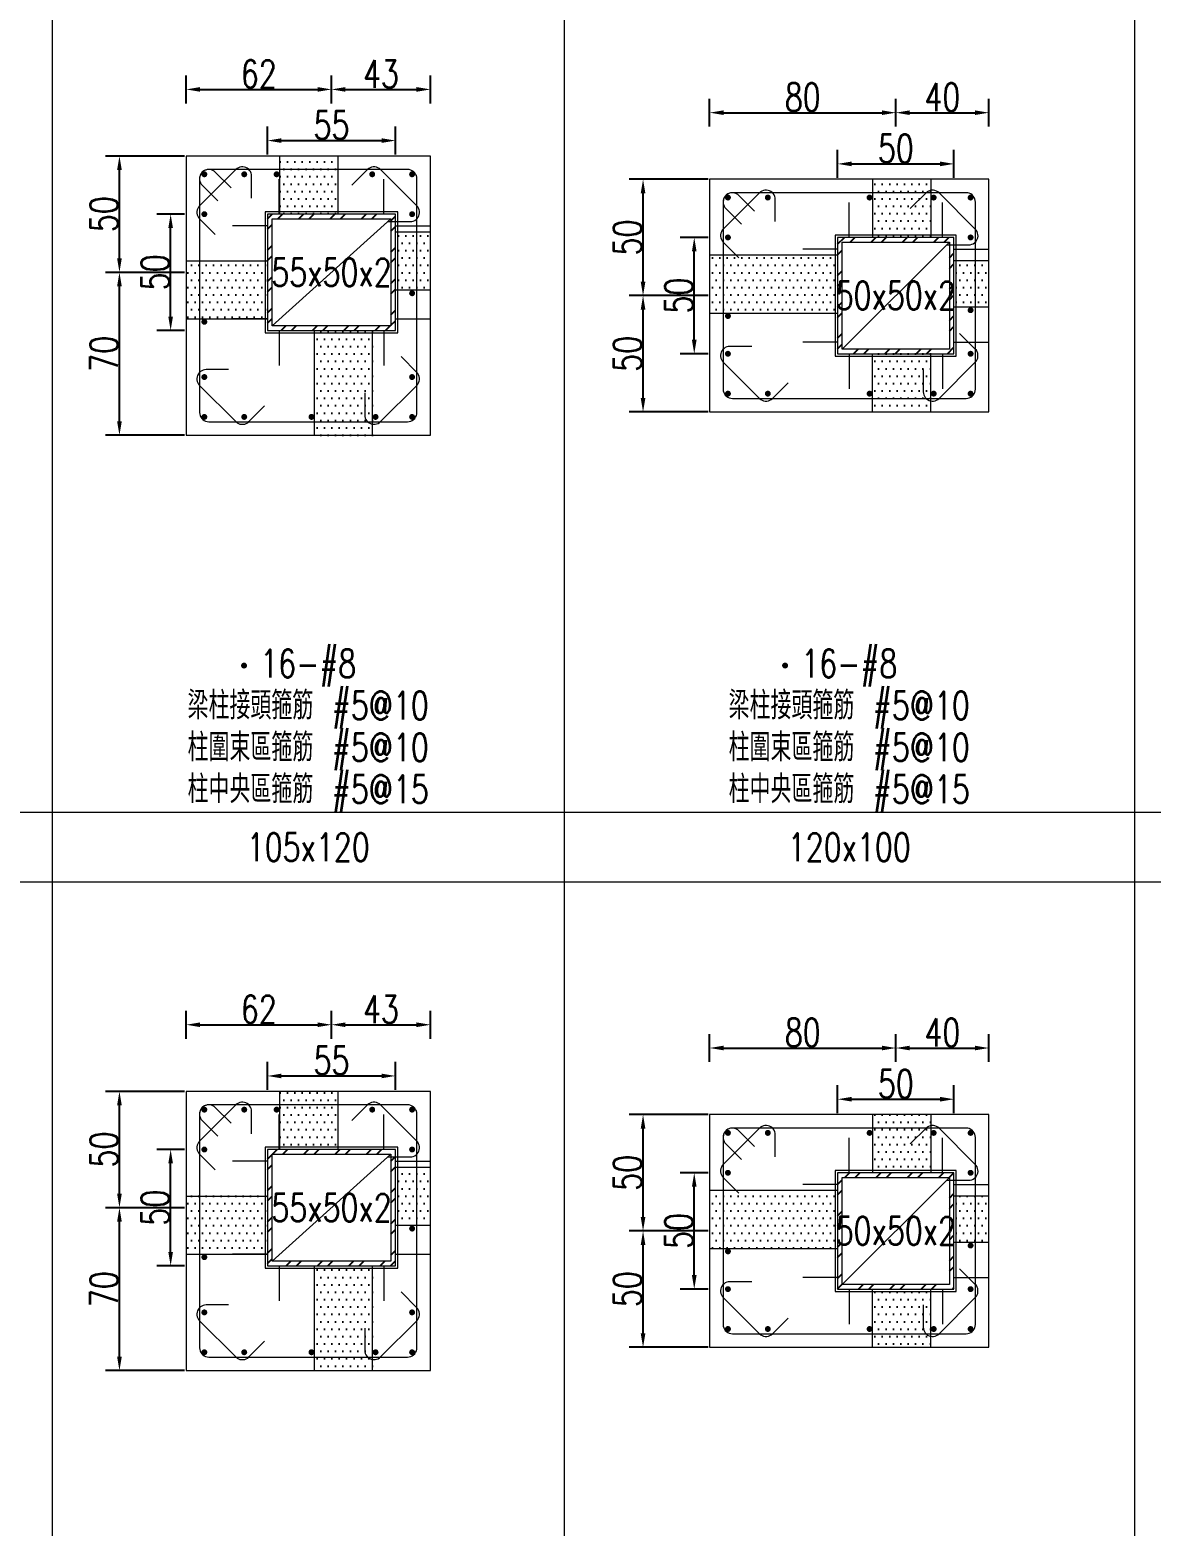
# Model space of a CAD drawing. Header units: millimetres. Extents: x 0 to 3905, y 0 to 8880.
# Drawn here: x 2440 to 2922, y 3341 to 3984 of the extents above; entities that cross this region are included whole.
import ezdxf
from ezdxf.enums import TextEntityAlignment as Align

# ---------------------------------------------------------------- set-up
doc = ezdxf.new("R2010")
doc.units = ezdxf.units.MM
doc.layers.get('DEFPOINTS').update_dxf_attribs({"color": 3})
for name, color, linetype in [('Hatch線', 6, 'Continuous'), ('TC-鋼粱', 132, 'Continuous'), ('主筋斷面', 2, 'Continuous'), ('文字-主筋根數', 7, 'Continuous'), ('文字-剪力筋 中央區', 7, 'Continuous'), ('文字-剪力筋-BC', 7, 'Continuous'), ('文字-剪力筋-圍束區', 7, 'Continuous'), ('文字-斷面尺寸', 7, 'Continuous'), ('文字-輔助字', 7, 'Continuous'), ('柱斷面線', 4, 'Continuous'), ('標註字', 4, 'Continuous'), ('箍筋線', 1, 'Continuous'), ('網格線', 7, 'Continuous'), ('鋼柱', 11, 'Continuous')]:
    doc.layers.add(name, color=color, linetype=linetype)
doc.styles.add('note', font='txt.shx', dxfattribs={"width": 0.75, "height": 12})
doc.styles.add('txt', font='txt.shx', dxfattribs={"height": 0.2, "bigfont": 'chineset.shx'})
doc.dimstyles.new('RCAD_DIM', dxfattribs={"dimtxt": 12, "dimasz": 6, "dimexe": 6, "dimexo": 0.625, "dimtad": 1, "dimdec": 0, "dimdsep": 46, "dimtxsty": 'note', "dimcen": 2.5, "dimclrd": 256, "dimclre": 256, "dimclrt": 256, "dimadec": 0, "dimazin": 0, "dimtfac": 1, "dimtmove": 0, "dimatfit": 3, "dimfxl": 0, "dimtolj": 1, "dimarcsym": 0})

# ---------------------------------------------------------------- blocks, each defined once
blk = doc.blocks.new('*D1386')
at = {"layer": 'DEFPOINTS', "color": 0}
for p in [(2597.5, 3534.62), (2542.5, 3528), (2597.5, 3528)]:
    blk.add_point(p, dxfattribs=at)
at = {"layer": '標註字', "lineweight": -2}
for p, q in [((2542.5, 3528.62), (2542.5, 3540.62)), ((2597.5, 3528.62), (2597.5, 3540.62)), ((2548.5, 3534.62), (2591.5, 3534.62))]:
    blk.add_line(p, q, dxfattribs=at)
at = {"layer": '標註字'}
for points in [[(2548.5, 3535.62), (2548.5, 3533.62), (2542.5, 3534.62)], [(2591.5, 3533.62), (2591.5, 3535.62), (2597.5, 3534.62)]]:
    blk.add_solid(points, dxfattribs=at)
at = {"layer": '標註字', "insert": (2570, 3541.25), "char_height": 12, "attachment_point": 5, "style": 'note'}
blk.add_mtext('\\A1;55', dxfattribs=at)
blk = doc.blocks.new('*D1387')
at = {"layer": 'DEFPOINTS', "color": 0}
for p in [(2500.88, 3503), (2507.5, 3503), (2507.5, 3453)]:
    blk.add_point(p, dxfattribs=at)
at = {"layer": '標註字', "lineweight": -2}
for p, q in [((2506.88, 3503), (2494.88, 3503)), ((2500.88, 3459), (2500.88, 3497)), ((2506.88, 3453), (2494.88, 3453))]:
    blk.add_line(p, q, dxfattribs=at)
at = {"layer": '標註字'}
for points in [[(2501.88, 3497), (2499.88, 3497), (2500.88, 3503)], [(2499.88, 3459), (2501.88, 3459), (2500.88, 3453)]]:
    blk.add_solid(points, dxfattribs=at)
at = {"layer": '標註字', "insert": (2494.25, 3478), "char_height": 12, "attachment_point": 5, "rotation": 90, "style": 'note'}
blk.add_mtext('\\A1;50', dxfattribs=at)
blk = doc.blocks.new('*D1388')
at = {"layer": 'DEFPOINTS', "color": 0}
for p in [(2570, 3556.62), (2507.5, 3550), (2570, 3550)]:
    blk.add_point(p, dxfattribs=at)
at = {"layer": '標註字', "lineweight": -2}
for p, q in [((2507.5, 3550.62), (2507.5, 3562.62)), ((2570, 3550.62), (2570, 3562.62)), ((2513.5, 3556.62), (2564, 3556.62))]:
    blk.add_line(p, q, dxfattribs=at)
at = {"layer": '標註字'}
for points in [[(2513.5, 3557.62), (2513.5, 3555.62), (2507.5, 3556.62)], [(2564, 3555.62), (2564, 3557.62), (2570, 3556.62)]]:
    blk.add_solid(points, dxfattribs=at)
at = {"layer": '標註字', "insert": (2538.75, 3563.25), "char_height": 12, "attachment_point": 5, "style": 'note'}
blk.add_mtext('\\A1;62', dxfattribs=at)
blk = doc.blocks.new('*D1389')
at = {"layer": 'DEFPOINTS', "color": 0}
for p in [(2612.5, 3556.62), (2570, 3550), (2612.5, 3550)]:
    blk.add_point(p, dxfattribs=at)
at = {"layer": '標註字', "lineweight": -2}
for p, q in [((2570, 3550.62), (2570, 3562.62)), ((2612.5, 3550.62), (2612.5, 3562.62)), ((2576, 3556.62), (2606.5, 3556.62))]:
    blk.add_line(p, q, dxfattribs=at)
at = {"layer": '標註字'}
for points in [[(2576, 3557.62), (2576, 3555.62), (2570, 3556.62)], [(2606.5, 3555.62), (2606.5, 3557.62), (2612.5, 3556.62)]]:
    blk.add_solid(points, dxfattribs=at)
at = {"layer": '標註字', "insert": (2591.25, 3563.25), "char_height": 12, "attachment_point": 5, "style": 'note'}
blk.add_mtext('\\A1;43', dxfattribs=at)
blk = doc.blocks.new('*D1390')
at = {"layer": 'DEFPOINTS', "color": 0}
for p in [(2478.88, 3478), (2507.5, 3478), (2507.5, 3408)]:
    blk.add_point(p, dxfattribs=at)
at = {"layer": '標註字', "lineweight": -2}
for p, q in [((2506.88, 3478), (2472.88, 3478)), ((2478.88, 3414), (2478.88, 3472)), ((2506.88, 3408), (2472.88, 3408))]:
    blk.add_line(p, q, dxfattribs=at)
at = {"layer": '標註字'}
for points in [[(2479.88, 3472), (2477.88, 3472), (2478.88, 3478)], [(2477.88, 3414), (2479.88, 3414), (2478.88, 3408)]]:
    blk.add_solid(points, dxfattribs=at)
at = {"layer": '標註字', "insert": (2472.25, 3443), "char_height": 12, "attachment_point": 5, "rotation": 90, "style": 'note'}
blk.add_mtext('\\A1;70', dxfattribs=at)
blk = doc.blocks.new('*D1391')
at = {"layer": 'DEFPOINTS', "color": 0}
for p in [(2478.88, 3528), (2507.5, 3528), (2507.5, 3478)]:
    blk.add_point(p, dxfattribs=at)
at = {"layer": '標註字', "lineweight": -2}
for p, q in [((2506.88, 3528), (2472.88, 3528)), ((2478.88, 3484), (2478.88, 3522)), ((2506.88, 3478), (2472.88, 3478))]:
    blk.add_line(p, q, dxfattribs=at)
at = {"layer": '標註字'}
for points in [[(2479.88, 3522), (2477.88, 3522), (2478.88, 3528)], [(2477.88, 3484), (2479.88, 3484), (2478.88, 3478)]]:
    blk.add_solid(points, dxfattribs=at)
at = {"layer": '標註字', "insert": (2472.25, 3503), "char_height": 12, "attachment_point": 5, "rotation": 90, "style": 'note'}
blk.add_mtext('\\A1;50', dxfattribs=at)
blk = doc.blocks.new('Circle_Filled')
at = {"const_width": 0.5}
blk.add_lwpolyline([(-0.25, 0, 1), (0.25, 0, 1)], format="xyb", close=True, dxfattribs=at)
blk = doc.blocks.new('*D1392')
at = {"layer": 'DEFPOINTS', "color": 0}
for p in [(2597.5, 3936.62), (2542.5, 3930), (2597.5, 3930)]:
    blk.add_point(p, dxfattribs=at)
at = {"layer": '標註字', "lineweight": -2}
for p, q in [((2542.5, 3930.62), (2542.5, 3942.62)), ((2597.5, 3930.62), (2597.5, 3942.62)), ((2548.5, 3936.62), (2591.5, 3936.62))]:
    blk.add_line(p, q, dxfattribs=at)
at = {"layer": '標註字'}
for points in [[(2548.5, 3937.62), (2548.5, 3935.62), (2542.5, 3936.62)], [(2591.5, 3935.62), (2591.5, 3937.62), (2597.5, 3936.62)]]:
    blk.add_solid(points, dxfattribs=at)
at = {"layer": '標註字', "insert": (2570, 3943.25), "char_height": 12, "attachment_point": 5, "style": 'note'}
blk.add_mtext('\\A1;55', dxfattribs=at)
blk = doc.blocks.new('*D1393')
at = {"layer": 'DEFPOINTS', "color": 0}
for p in [(2500.88, 3905), (2507.5, 3905), (2507.5, 3855)]:
    blk.add_point(p, dxfattribs=at)
at = {"layer": '標註字', "lineweight": -2}
for p, q in [((2506.88, 3905), (2494.88, 3905)), ((2500.88, 3861), (2500.88, 3899)), ((2506.88, 3855), (2494.88, 3855))]:
    blk.add_line(p, q, dxfattribs=at)
at = {"layer": '標註字'}
for points in [[(2501.88, 3899), (2499.88, 3899), (2500.88, 3905)], [(2499.88, 3861), (2501.88, 3861), (2500.88, 3855)]]:
    blk.add_solid(points, dxfattribs=at)
at = {"layer": '標註字', "insert": (2494.25, 3880), "char_height": 12, "attachment_point": 5, "rotation": 90, "style": 'note'}
blk.add_mtext('\\A1;50', dxfattribs=at)
blk = doc.blocks.new('*D1394')
at = {"layer": 'DEFPOINTS', "color": 0}
for p in [(2570, 3958.62), (2507.5, 3952), (2570, 3952)]:
    blk.add_point(p, dxfattribs=at)
at = {"layer": '標註字', "lineweight": -2}
for p, q in [((2507.5, 3952.62), (2507.5, 3964.62)), ((2570, 3952.62), (2570, 3964.62)), ((2513.5, 3958.62), (2564, 3958.62))]:
    blk.add_line(p, q, dxfattribs=at)
at = {"layer": '標註字'}
for points in [[(2513.5, 3959.62), (2513.5, 3957.62), (2507.5, 3958.62)], [(2564, 3957.62), (2564, 3959.62), (2570, 3958.62)]]:
    blk.add_solid(points, dxfattribs=at)
at = {"layer": '標註字', "insert": (2538.75, 3965.25), "char_height": 12, "attachment_point": 5, "style": 'note'}
blk.add_mtext('\\A1;62', dxfattribs=at)
blk = doc.blocks.new('*D1395')
at = {"layer": 'DEFPOINTS', "color": 0}
for p in [(2612.5, 3958.62), (2570, 3952), (2612.5, 3952)]:
    blk.add_point(p, dxfattribs=at)
at = {"layer": '標註字', "lineweight": -2}
for p, q in [((2570, 3952.62), (2570, 3964.62)), ((2612.5, 3952.62), (2612.5, 3964.62)), ((2576, 3958.62), (2606.5, 3958.62))]:
    blk.add_line(p, q, dxfattribs=at)
at = {"layer": '標註字'}
for points in [[(2576, 3959.62), (2576, 3957.62), (2570, 3958.62)], [(2606.5, 3957.62), (2606.5, 3959.62), (2612.5, 3958.62)]]:
    blk.add_solid(points, dxfattribs=at)
at = {"layer": '標註字', "insert": (2591.25, 3965.25), "char_height": 12, "attachment_point": 5, "style": 'note'}
blk.add_mtext('\\A1;43', dxfattribs=at)
blk = doc.blocks.new('*D1396')
at = {"layer": 'DEFPOINTS', "color": 0}
for p in [(2478.88, 3880), (2507.5, 3880), (2507.5, 3810)]:
    blk.add_point(p, dxfattribs=at)
at = {"layer": '標註字', "lineweight": -2}
for p, q in [((2506.88, 3880), (2472.88, 3880)), ((2478.88, 3816), (2478.88, 3874)), ((2506.88, 3810), (2472.88, 3810))]:
    blk.add_line(p, q, dxfattribs=at)
at = {"layer": '標註字'}
for points in [[(2479.88, 3874), (2477.88, 3874), (2478.88, 3880)], [(2477.88, 3816), (2479.88, 3816), (2478.88, 3810)]]:
    blk.add_solid(points, dxfattribs=at)
at = {"layer": '標註字', "insert": (2472.25, 3845), "char_height": 12, "attachment_point": 5, "rotation": 90, "style": 'note'}
blk.add_mtext('\\A1;70', dxfattribs=at)
blk = doc.blocks.new('*D1397')
at = {"layer": 'DEFPOINTS', "color": 0}
for p in [(2478.88, 3930), (2507.5, 3930), (2507.5, 3880)]:
    blk.add_point(p, dxfattribs=at)
at = {"layer": '標註字', "lineweight": -2}
for p, q in [((2506.88, 3930), (2472.88, 3930)), ((2478.88, 3886), (2478.88, 3924)), ((2506.88, 3880), (2472.88, 3880))]:
    blk.add_line(p, q, dxfattribs=at)
at = {"layer": '標註字'}
for points in [[(2479.88, 3924), (2477.88, 3924), (2478.88, 3930)], [(2477.88, 3886), (2479.88, 3886), (2478.88, 3880)]]:
    blk.add_solid(points, dxfattribs=at)
at = {"layer": '標註字', "insert": (2472.25, 3905), "char_height": 12, "attachment_point": 5, "rotation": 90, "style": 'note'}
blk.add_mtext('\\A1;50', dxfattribs=at)
blk = doc.blocks.new('*D1518')
at = {"layer": 'DEFPOINTS', "color": 0}
for p in [(2837.5, 3524.62), (2787.5, 3518), (2837.5, 3518)]:
    blk.add_point(p, dxfattribs=at)
at = {"layer": '標註字', "lineweight": -2}
for p, q in [((2787.5, 3518.62), (2787.5, 3530.62)), ((2837.5, 3518.62), (2837.5, 3530.62)), ((2793.5, 3524.62), (2831.5, 3524.62))]:
    blk.add_line(p, q, dxfattribs=at)
at = {"layer": '標註字'}
for points in [[(2793.5, 3525.62), (2793.5, 3523.62), (2787.5, 3524.62)], [(2831.5, 3523.62), (2831.5, 3525.62), (2837.5, 3524.62)]]:
    blk.add_solid(points, dxfattribs=at)
at = {"layer": '標註字', "insert": (2812.5, 3531.25), "char_height": 12, "attachment_point": 5, "style": 'note'}
blk.add_mtext('\\A1;50', dxfattribs=at)
blk = doc.blocks.new('*D1519')
at = {"layer": 'DEFPOINTS', "color": 0}
for p in [(2725.88, 3493), (2732.5, 3493), (2732.5, 3443)]:
    blk.add_point(p, dxfattribs=at)
at = {"layer": '標註字', "lineweight": -2}
for p, q in [((2731.88, 3493), (2719.88, 3493)), ((2725.88, 3449), (2725.88, 3487)), ((2731.88, 3443), (2719.88, 3443))]:
    blk.add_line(p, q, dxfattribs=at)
at = {"layer": '標註字'}
for points in [[(2726.88, 3487), (2724.88, 3487), (2725.88, 3493)], [(2724.88, 3449), (2726.88, 3449), (2725.88, 3443)]]:
    blk.add_solid(points, dxfattribs=at)
at = {"layer": '標註字', "insert": (2719.25, 3468), "char_height": 12, "attachment_point": 5, "rotation": 90, "style": 'note'}
blk.add_mtext('\\A1;50', dxfattribs=at)
blk = doc.blocks.new('*D1520')
at = {"layer": 'DEFPOINTS', "color": 0}
for p in [(2812.5, 3546.62), (2732.5, 3540), (2812.5, 3540)]:
    blk.add_point(p, dxfattribs=at)
at = {"layer": '標註字', "lineweight": -2}
for p, q in [((2732.5, 3540.62), (2732.5, 3552.62)), ((2812.5, 3540.62), (2812.5, 3552.62)), ((2738.5, 3546.62), (2806.5, 3546.62))]:
    blk.add_line(p, q, dxfattribs=at)
at = {"layer": '標註字'}
for points in [[(2738.5, 3547.62), (2738.5, 3545.62), (2732.5, 3546.62)], [(2806.5, 3545.62), (2806.5, 3547.62), (2812.5, 3546.62)]]:
    blk.add_solid(points, dxfattribs=at)
at = {"layer": '標註字', "insert": (2772.5, 3553.25), "char_height": 12, "attachment_point": 5, "style": 'note'}
blk.add_mtext('\\A1;80', dxfattribs=at)
blk = doc.blocks.new('*D1521')
at = {"layer": 'DEFPOINTS', "color": 0}
for p in [(2852.5, 3546.62), (2812.5, 3540), (2852.5, 3540)]:
    blk.add_point(p, dxfattribs=at)
at = {"layer": '標註字', "lineweight": -2}
for p, q in [((2812.5, 3540.62), (2812.5, 3552.62)), ((2852.5, 3540.62), (2852.5, 3552.62)), ((2818.5, 3546.62), (2846.5, 3546.62))]:
    blk.add_line(p, q, dxfattribs=at)
at = {"layer": '標註字'}
for points in [[(2818.5, 3547.62), (2818.5, 3545.62), (2812.5, 3546.62)], [(2846.5, 3545.62), (2846.5, 3547.62), (2852.5, 3546.62)]]:
    blk.add_solid(points, dxfattribs=at)
at = {"layer": '標註字', "insert": (2832.5, 3553.25), "char_height": 12, "attachment_point": 5, "style": 'note'}
blk.add_mtext('\\A1;40', dxfattribs=at)
blk = doc.blocks.new('*D1522')
at = {"layer": 'DEFPOINTS', "color": 0}
for p in [(2703.88, 3468), (2732.5, 3468), (2732.5, 3418)]:
    blk.add_point(p, dxfattribs=at)
at = {"layer": '標註字', "lineweight": -2}
for p, q in [((2731.88, 3468), (2697.88, 3468)), ((2703.88, 3424), (2703.88, 3462)), ((2731.88, 3418), (2697.88, 3418))]:
    blk.add_line(p, q, dxfattribs=at)
at = {"layer": '標註字'}
for points in [[(2704.88, 3462), (2702.88, 3462), (2703.88, 3468)], [(2702.88, 3424), (2704.88, 3424), (2703.88, 3418)]]:
    blk.add_solid(points, dxfattribs=at)
at = {"layer": '標註字', "insert": (2697.25, 3443), "char_height": 12, "attachment_point": 5, "rotation": 90, "style": 'note'}
blk.add_mtext('\\A1;50', dxfattribs=at)
blk = doc.blocks.new('*D1523')
at = {"layer": 'DEFPOINTS', "color": 0}
for p in [(2703.88, 3518), (2732.5, 3518), (2732.5, 3468)]:
    blk.add_point(p, dxfattribs=at)
at = {"layer": '標註字', "lineweight": -2}
for p, q in [((2731.88, 3518), (2697.88, 3518)), ((2703.88, 3474), (2703.88, 3512)), ((2731.88, 3468), (2697.88, 3468))]:
    blk.add_line(p, q, dxfattribs=at)
at = {"layer": '標註字'}
for points in [[(2704.88, 3512), (2702.88, 3512), (2703.88, 3518)], [(2702.88, 3474), (2704.88, 3474), (2703.88, 3468)]]:
    blk.add_solid(points, dxfattribs=at)
at = {"layer": '標註字', "insert": (2697.25, 3493), "char_height": 12, "attachment_point": 5, "rotation": 90, "style": 'note'}
blk.add_mtext('\\A1;50', dxfattribs=at)
blk = doc.blocks.new('*D1524')
at = {"layer": 'DEFPOINTS', "color": 0}
for p in [(2837.5, 3926.62), (2787.5, 3920), (2837.5, 3920)]:
    blk.add_point(p, dxfattribs=at)
at = {"layer": '標註字', "lineweight": -2}
for p, q in [((2787.5, 3920.62), (2787.5, 3932.62)), ((2837.5, 3920.62), (2837.5, 3932.62)), ((2793.5, 3926.62), (2831.5, 3926.62))]:
    blk.add_line(p, q, dxfattribs=at)
at = {"layer": '標註字'}
for points in [[(2793.5, 3927.62), (2793.5, 3925.62), (2787.5, 3926.62)], [(2831.5, 3925.62), (2831.5, 3927.62), (2837.5, 3926.62)]]:
    blk.add_solid(points, dxfattribs=at)
at = {"layer": '標註字', "insert": (2812.5, 3933.25), "char_height": 12, "attachment_point": 5, "style": 'note'}
blk.add_mtext('\\A1;50', dxfattribs=at)
blk = doc.blocks.new('*D1525')
at = {"layer": 'DEFPOINTS', "color": 0}
for p in [(2725.88, 3895), (2732.5, 3895), (2732.5, 3845)]:
    blk.add_point(p, dxfattribs=at)
at = {"layer": '標註字', "lineweight": -2}
for p, q in [((2731.88, 3895), (2719.88, 3895)), ((2725.88, 3851), (2725.88, 3889)), ((2731.88, 3845), (2719.88, 3845))]:
    blk.add_line(p, q, dxfattribs=at)
at = {"layer": '標註字'}
for points in [[(2726.88, 3889), (2724.88, 3889), (2725.88, 3895)], [(2724.88, 3851), (2726.88, 3851), (2725.88, 3845)]]:
    blk.add_solid(points, dxfattribs=at)
at = {"layer": '標註字', "insert": (2719.25, 3870), "char_height": 12, "attachment_point": 5, "rotation": 90, "style": 'note'}
blk.add_mtext('\\A1;50', dxfattribs=at)
blk = doc.blocks.new('*D1526')
at = {"layer": 'DEFPOINTS', "color": 0}
for p in [(2812.5, 3948.62), (2732.5, 3942), (2812.5, 3942)]:
    blk.add_point(p, dxfattribs=at)
at = {"layer": '標註字', "lineweight": -2}
for p, q in [((2732.5, 3942.62), (2732.5, 3954.62)), ((2812.5, 3942.62), (2812.5, 3954.62)), ((2738.5, 3948.62), (2806.5, 3948.62))]:
    blk.add_line(p, q, dxfattribs=at)
at = {"layer": '標註字'}
for points in [[(2738.5, 3949.62), (2738.5, 3947.62), (2732.5, 3948.62)], [(2806.5, 3947.62), (2806.5, 3949.62), (2812.5, 3948.62)]]:
    blk.add_solid(points, dxfattribs=at)
at = {"layer": '標註字', "insert": (2772.5, 3955.25), "char_height": 12, "attachment_point": 5, "style": 'note'}
blk.add_mtext('\\A1;80', dxfattribs=at)
blk = doc.blocks.new('*D1527')
at = {"layer": 'DEFPOINTS', "color": 0}
for p in [(2852.5, 3948.62), (2812.5, 3942), (2852.5, 3942)]:
    blk.add_point(p, dxfattribs=at)
at = {"layer": '標註字', "lineweight": -2}
for p, q in [((2812.5, 3942.62), (2812.5, 3954.62)), ((2852.5, 3942.62), (2852.5, 3954.62)), ((2818.5, 3948.62), (2846.5, 3948.62))]:
    blk.add_line(p, q, dxfattribs=at)
at = {"layer": '標註字'}
for points in [[(2818.5, 3949.62), (2818.5, 3947.62), (2812.5, 3948.62)], [(2846.5, 3947.62), (2846.5, 3949.62), (2852.5, 3948.62)]]:
    blk.add_solid(points, dxfattribs=at)
at = {"layer": '標註字', "insert": (2832.5, 3955.25), "char_height": 12, "attachment_point": 5, "style": 'note'}
blk.add_mtext('\\A1;40', dxfattribs=at)
blk = doc.blocks.new('*D1528')
at = {"layer": 'DEFPOINTS', "color": 0}
for p in [(2703.88, 3870), (2732.5, 3870), (2732.5, 3820)]:
    blk.add_point(p, dxfattribs=at)
at = {"layer": '標註字', "lineweight": -2}
for p, q in [((2731.88, 3870), (2697.88, 3870)), ((2703.88, 3826), (2703.88, 3864)), ((2731.88, 3820), (2697.88, 3820))]:
    blk.add_line(p, q, dxfattribs=at)
at = {"layer": '標註字'}
for points in [[(2704.88, 3864), (2702.88, 3864), (2703.88, 3870)], [(2702.88, 3826), (2704.88, 3826), (2703.88, 3820)]]:
    blk.add_solid(points, dxfattribs=at)
at = {"layer": '標註字', "insert": (2697.25, 3845), "char_height": 12, "attachment_point": 5, "rotation": 90, "style": 'note'}
blk.add_mtext('\\A1;50', dxfattribs=at)
blk = doc.blocks.new('*D1529')
at = {"layer": 'DEFPOINTS', "color": 0}
for p in [(2703.88, 3920), (2732.5, 3920), (2732.5, 3870)]:
    blk.add_point(p, dxfattribs=at)
at = {"layer": '標註字', "lineweight": -2}
for p, q in [((2731.88, 3920), (2697.88, 3920)), ((2703.88, 3876), (2703.88, 3914)), ((2731.88, 3870), (2697.88, 3870))]:
    blk.add_line(p, q, dxfattribs=at)
at = {"layer": '標註字'}
for points in [[(2704.88, 3914), (2702.88, 3914), (2703.88, 3920)], [(2702.88, 3876), (2704.88, 3876), (2703.88, 3870)]]:
    blk.add_solid(points, dxfattribs=at)
at = {"layer": '標註字', "insert": (2697.25, 3895), "char_height": 12, "attachment_point": 5, "rotation": 90, "style": 'note'}
blk.add_mtext('\\A1;50', dxfattribs=at)

msp = doc.modelspace()

# ---------------------------------------------------------------- hatches: boundary and pattern name
at = {"layer": 'Hatch線'}
h = msp.add_hatch(dxfattribs=at)
h.set_pattern_fill('ANSI32', color=256, style=0)
h.paths.add_polyline_path([(2542.5, 3855), (2597.5, 3855), (2597.5, 3905), (2542.5, 3905)], flags=17)
h.paths.add_polyline_path([(2544.5, 3857), (2544.5, 3903), (2595.5, 3903), (2595.5, 3857)])
h = msp.add_hatch(dxfattribs=at)
h.set_pattern_fill('ANSI32', color=256, style=0)
h.paths.add_polyline_path([(2787.5, 3845), (2837.5, 3845), (2837.5, 3895), (2787.5, 3895)], flags=17)
h.paths.add_polyline_path([(2789.5, 3847), (2789.5, 3893), (2835.5, 3893), (2835.5, 3847)])
h = msp.add_hatch(dxfattribs=at)
h.set_pattern_fill('ANSI32', color=256, style=0)
h.paths.add_polyline_path([(2542.5, 3453), (2597.5, 3453), (2597.5, 3503), (2542.5, 3503)], flags=17)
h.paths.add_polyline_path([(2544.5, 3455), (2544.5, 3501), (2595.5, 3501), (2595.5, 3455)])
h = msp.add_hatch(dxfattribs=at)
h.set_pattern_fill('ANSI32', color=256, style=0)
h.paths.add_polyline_path([(2787.5, 3443), (2837.5, 3443), (2837.5, 3493), (2787.5, 3493)], flags=17)
h.paths.add_polyline_path([(2789.5, 3445), (2789.5, 3491), (2835.5, 3491), (2835.5, 3445)])
at = {"layer": 'TC-鋼粱'}
h = msp.add_hatch(dxfattribs=at)
h.set_pattern_fill('DOTS', color=256, scale=2, style=0)
h.paths.add_polyline_path([(2572.67, 3930), (2547.67, 3930), (2547.67, 3905), (2572.67, 3905)], flags=17)
h = msp.add_hatch(dxfattribs=at)
h.set_pattern_fill('DOTS', color=256, scale=2, style=0)
h.paths.add_polyline_path([(2827.5, 3920), (2802.5, 3920), (2802.5, 3895), (2827.5, 3895)], flags=17)
h = msp.add_hatch(dxfattribs=at)
h.set_pattern_fill('DOTS', color=256, scale=2, style=0)
h.paths.add_polyline_path([(2612.5, 3872.28), (2612.5, 3897.28), (2597.5, 3897.28), (2597.5, 3872.28)], flags=17)
h = msp.add_hatch(dxfattribs=at)
h.set_pattern_fill('DOTS', color=256, scale=2, style=0)
h.paths.add_polyline_path([(2507.5, 3885), (2507.5, 3860), (2542.5, 3860), (2542.5, 3885)], flags=17)
h = msp.add_hatch(dxfattribs=at)
h.set_pattern_fill('DOTS', color=256, scale=2, style=0)
h.paths.add_polyline_path([(2732.5, 3887.5), (2732.5, 3862.5), (2787.5, 3862.5), (2787.5, 3887.5)], flags=17)
h = msp.add_hatch(dxfattribs=at)
h.set_pattern_fill('DOTS', color=256, scale=2, style=0)
h.paths.add_polyline_path([(2852.5, 3865), (2852.5, 3885), (2837.5, 3885), (2837.5, 3865)], flags=17)
h = msp.add_hatch(dxfattribs=at)
h.set_pattern_fill('DOTS', color=256, scale=2, style=0)
h.paths.add_polyline_path([(2562.67, 3810), (2587.67, 3810), (2587.67, 3855), (2562.67, 3855)], flags=17)
h = msp.add_hatch(dxfattribs=at)
h.set_pattern_fill('DOTS', color=256, scale=2, style=0)
h.paths.add_polyline_path([(2802.5, 3820), (2827.5, 3820), (2827.5, 3845), (2802.5, 3845)], flags=17)
h = msp.add_hatch(dxfattribs=at)
h.set_pattern_fill('DOTS', color=256, scale=2, style=0)
h.paths.add_polyline_path([(2572.67, 3528), (2547.67, 3528), (2547.67, 3503), (2572.67, 3503)], flags=17)
h = msp.add_hatch(dxfattribs=at)
h.set_pattern_fill('DOTS', color=256, scale=2, style=0)
h.paths.add_polyline_path([(2827.5, 3518), (2802.5, 3518), (2802.5, 3493), (2827.5, 3493)], flags=17)
h = msp.add_hatch(dxfattribs=at)
h.set_pattern_fill('DOTS', color=256, scale=2, style=0)
h.paths.add_polyline_path([(2612.5, 3470.28), (2612.5, 3495.28), (2597.5, 3495.28), (2597.5, 3470.28)], flags=17)
h = msp.add_hatch(dxfattribs=at)
h.set_pattern_fill('DOTS', color=256, scale=2, style=0)
h.paths.add_polyline_path([(2732.5, 3485.5), (2732.5, 3460.5), (2787.5, 3460.5), (2787.5, 3485.5)], flags=17)
h = msp.add_hatch(dxfattribs=at)
h.set_pattern_fill('DOTS', color=256, scale=2, style=0)
h.paths.add_polyline_path([(2507.5, 3483), (2507.5, 3458), (2542.5, 3458), (2542.5, 3483)], flags=17)
h = msp.add_hatch(dxfattribs=at)
h.set_pattern_fill('DOTS', color=256, scale=2, style=0)
h.paths.add_polyline_path([(2852.5, 3463), (2852.5, 3483), (2837.5, 3483), (2837.5, 3463)], flags=17)
h = msp.add_hatch(dxfattribs=at)
h.set_pattern_fill('DOTS', color=256, scale=2, style=0)
h.paths.add_polyline_path([(2562.67, 3408), (2587.67, 3408), (2587.67, 3453), (2562.67, 3453)], flags=17)
h = msp.add_hatch(dxfattribs=at)
h.set_pattern_fill('DOTS', color=256, scale=2, style=0)
h.paths.add_polyline_path([(2802.5, 3418), (2827.5, 3418), (2827.5, 3443), (2802.5, 3443)], flags=17)

# ---------------------------------------------------------------- linework, layer by layer
at = {"layer": 'DEFPOINTS', "lineweight": 5}
for points in [[(2547.5, 3905), (2547.5, 3920)], [(2592.5, 3905), (2592.5, 3920)], [(2792.5, 3895), (2792.5, 3910)], [(2832.5, 3895), (2832.5, 3910)], [(2542.5, 3854), (2598.5, 3854), (2598.5, 3906), (2541.5, 3906), (2541.5, 3854), (2542.5, 3854)], [(2542.5, 3900), (2527.5, 3900)], [(2544.5, 3857), (2595.5, 3903)], [(2597.5, 3900), (2612.5, 3900)], [(2787.5, 3844), (2838.5, 3844), (2838.5, 3896), (2786.5, 3896), (2786.5, 3844), (2787.5, 3844)], [(2789.5, 3847), (2835.5, 3893)], [(2787.5, 3890), (2772.5, 3890)], [(2837.5, 3890), (2852.5, 3890)], [(2542.5, 3860), (2527.5, 3860)], [(2597.5, 3860), (2612.5, 3860)], [(2547.5, 3855), (2547.5, 3840)], [(2592.5, 3855), (2592.5, 3840)], [(2787.5, 3850), (2772.5, 3850)], [(2837.5, 3850), (2852.5, 3850)], [(2792.5, 3845), (2792.5, 3830)], [(2832.5, 3845), (2832.5, 3830)], [(2547.5, 3503), (2547.5, 3518)], [(2592.5, 3503), (2592.5, 3518)], [(2792.5, 3493), (2792.5, 3508)], [(2832.5, 3493), (2832.5, 3508)], [(2542.5, 3452), (2598.5, 3452), (2598.5, 3504), (2541.5, 3504), (2541.5, 3452), (2542.5, 3452)], [(2544.5, 3455), (2595.5, 3501)], [(2542.5, 3498), (2527.5, 3498)], [(2597.5, 3498), (2612.5, 3498)], [(2787.5, 3442), (2838.5, 3442), (2838.5, 3494), (2786.5, 3494), (2786.5, 3442), (2787.5, 3442)], [(2787.5, 3488), (2772.5, 3488)], [(2789.5, 3445), (2835.5, 3491)], [(2837.5, 3488), (2852.5, 3488)], [(2542.5, 3458), (2527.5, 3458)], [(2597.5, 3458), (2612.5, 3458)], [(2547.5, 3453), (2547.5, 3438)], [(2592.5, 3453), (2592.5, 3438)], [(2787.5, 3448), (2772.5, 3448)], [(2837.5, 3448), (2852.5, 3448)], [(2792.5, 3443), (2792.5, 3428)], [(2832.5, 3443), (2832.5, 3428)]]:
    msp.add_lwpolyline(points, dxfattribs=at)
at = {"layer": 'TC-鋼粱', "lineweight": 5}
for points in [[(2547.67, 3930), (2547.67, 3905)], [(2572.67, 3930), (2572.67, 3905)], [(2802.5, 3920), (2802.5, 3895)], [(2827.5, 3920), (2827.5, 3895)], [(2612.5, 3897.28), (2597.5, 3897.28)], [(2507.5, 3885), (2542.5, 3885)], [(2732.5, 3887.5), (2787.5, 3887.5)], [(2852.5, 3885), (2837.5, 3885)], [(2612.5, 3872.28), (2597.5, 3872.28)], [(2852.5, 3865), (2837.5, 3865)], [(2507.5, 3860), (2542.5, 3860)], [(2732.5, 3862.5), (2787.5, 3862.5)], [(2562.67, 3810), (2562.67, 3855)], [(2587.67, 3810), (2587.67, 3855)], [(2802.5, 3820), (2802.5, 3845)], [(2827.5, 3820), (2827.5, 3845)], [(2547.67, 3528), (2547.67, 3503)], [(2572.67, 3528), (2572.67, 3503)], [(2802.5, 3518), (2802.5, 3493)], [(2827.5, 3518), (2827.5, 3493)], [(2612.5, 3495.28), (2597.5, 3495.28)], [(2732.5, 3485.5), (2787.5, 3485.5)], [(2507.5, 3483), (2542.5, 3483)], [(2852.5, 3483), (2837.5, 3483)], [(2612.5, 3470.28), (2597.5, 3470.28)], [(2732.5, 3460.5), (2787.5, 3460.5)], [(2852.5, 3463), (2837.5, 3463)], [(2507.5, 3458), (2542.5, 3458)], [(2562.67, 3408), (2562.67, 3453)], [(2587.67, 3408), (2587.67, 3453)], [(2802.5, 3418), (2802.5, 3443)], [(2827.5, 3418), (2827.5, 3443)]]:
    msp.add_lwpolyline(points, dxfattribs=at)
at = {"layer": '柱斷面線', "lineweight": 5}
for points in [[(2507.5, 3810), (2612.5, 3810), (2612.5, 3930), (2507.5, 3930), (2507.5, 3810)], [(2732.5, 3820), (2852.5, 3820), (2852.5, 3920), (2732.5, 3920), (2732.5, 3820)], [(2507.5, 3408), (2612.5, 3408), (2612.5, 3528), (2507.5, 3528), (2507.5, 3408)], [(2732.5, 3418), (2852.5, 3418), (2852.5, 3518), (2732.5, 3518), (2732.5, 3418)]]:
    msp.add_lwpolyline(points, dxfattribs=at)
at = {"layer": '箍筋線', "lineweight": 5}
for points in [[(2535.69, 3911.81), (2535.69, 3921.35), (2535.63, 3922.02), (2535.46, 3922.66), (2535.19, 3923.27), (2534.82, 3923.83), (2534.36, 3924.32), (2533.83, 3924.72), (2533.23, 3925.02), (2532.6, 3925.23), (2531.93, 3925.32), (2531.27, 3925.3), (2530.61, 3925.17), (2529.99, 3924.93), (2529.41, 3924.59), (2528.9, 3924.16), (2513.34, 3908.6), (2512.89, 3908.07), (2512.55, 3907.47), (2512.31, 3906.82), (2512.19, 3906.13), (2512.19, 3905.44), (2512.31, 3904.76), (2512.55, 3904.11), (2512.89, 3903.51), (2513.34, 3902.98), (2520.08, 3896.23)], [(2526.83, 3916.29), (2520.08, 3923.04), (2519.57, 3923.47), (2518.99, 3923.81), (2518.37, 3924.05), (2517.72, 3924.18), (2517.05, 3924.2), (2516.39, 3924.11), (2515.75, 3923.9), (2515.16, 3923.6), (2514.62, 3923.19), (2514.16, 3922.71), (2513.79, 3922.15), (2513.52, 3921.54), (2513.35, 3920.9), (2513.29, 3920.23), (2513.29, 3819.77), (2513.36, 3819.08), (2513.53, 3818.41), (2513.83, 3817.78), (2514.22, 3817.21), (2514.71, 3816.72), (2515.28, 3816.33), (2515.91, 3816.03), (2516.58, 3815.86), (2517.27, 3815.79), (2602.73, 3815.79), (2603.42, 3815.86), (2604.09, 3816.03), (2604.72, 3816.33), (2605.29, 3816.72), (2605.78, 3817.21), (2606.17, 3817.78), (2606.47, 3818.41), (2606.64, 3819.08), (2606.71, 3819.77), (2606.71, 3920.23), (2606.64, 3920.92), (2606.47, 3921.59), (2606.17, 3922.22), (2605.78, 3922.79), (2605.29, 3923.28), (2604.72, 3923.67), (2604.09, 3923.97), (2603.42, 3924.14), (2602.73, 3924.21), (2517.27, 3924.21), (2516.6, 3924.15), (2515.96, 3923.98), (2515.35, 3923.71), (2514.79, 3923.34), (2514.31, 3922.88), (2513.9, 3922.34), (2513.6, 3921.75), (2513.39, 3921.11), (2513.3, 3920.45), (2513.32, 3919.78), (2513.45, 3919.13), (2513.69, 3918.51), (2514.03, 3917.93), (2514.46, 3917.42), (2521.21, 3910.67)], [(2594.31, 3901.81), (2603.85, 3901.81), (2604.52, 3901.87), (2605.16, 3902.04), (2605.77, 3902.31), (2606.33, 3902.68), (2606.82, 3903.14), (2607.22, 3903.67), (2607.52, 3904.27), (2607.73, 3904.9), (2607.82, 3905.57), (2607.8, 3906.23), (2607.67, 3906.89), (2607.43, 3907.51), (2607.09, 3908.09), (2606.66, 3908.6), (2591.1, 3924.16), (2590.57, 3924.61), (2589.97, 3924.95), (2589.32, 3925.19), (2588.63, 3925.31), (2587.94, 3925.31), (2587.26, 3925.19), (2586.61, 3924.95), (2586.01, 3924.61), (2585.48, 3924.16), (2578.73, 3917.42)], [(2760.69, 3901.81), (2760.69, 3911.35), (2760.63, 3912.02), (2760.46, 3912.66), (2760.19, 3913.27), (2759.82, 3913.83), (2759.36, 3914.32), (2758.83, 3914.72), (2758.23, 3915.02), (2757.6, 3915.23), (2756.93, 3915.32), (2756.27, 3915.3), (2755.61, 3915.17), (2754.99, 3914.93), (2754.41, 3914.59), (2753.9, 3914.16), (2738.34, 3898.6), (2737.89, 3898.07), (2737.55, 3897.47), (2737.31, 3896.82), (2737.19, 3896.13), (2737.19, 3895.44), (2737.31, 3894.76), (2737.55, 3894.11), (2737.89, 3893.51), (2738.34, 3892.98), (2745.08, 3886.23)], [(2751.83, 3906.29), (2745.08, 3913.04), (2744.57, 3913.47), (2743.99, 3913.81), (2743.37, 3914.05), (2742.72, 3914.18), (2742.05, 3914.2), (2741.39, 3914.11), (2740.75, 3913.9), (2740.16, 3913.6), (2739.62, 3913.19), (2739.16, 3912.71), (2738.79, 3912.15), (2738.52, 3911.54), (2738.35, 3910.9), (2738.29, 3910.23), (2738.29, 3829.77), (2738.36, 3829.08), (2738.53, 3828.41), (2738.83, 3827.78), (2739.22, 3827.21), (2739.71, 3826.72), (2740.28, 3826.33), (2740.91, 3826.03), (2741.58, 3825.86), (2742.27, 3825.79), (2842.73, 3825.79), (2843.42, 3825.86), (2844.09, 3826.03), (2844.72, 3826.33), (2845.29, 3826.72), (2845.78, 3827.21), (2846.17, 3827.78), (2846.47, 3828.41), (2846.64, 3829.08), (2846.71, 3829.77), (2846.71, 3910.23), (2846.64, 3910.92), (2846.47, 3911.59), (2846.17, 3912.22), (2845.78, 3912.79), (2845.29, 3913.28), (2844.72, 3913.67), (2844.09, 3913.97), (2843.42, 3914.14), (2842.73, 3914.21), (2742.27, 3914.21), (2741.6, 3914.15), (2740.96, 3913.98), (2740.35, 3913.71), (2739.79, 3913.34), (2739.31, 3912.88), (2738.9, 3912.34), (2738.6, 3911.75), (2738.39, 3911.11), (2738.3, 3910.45), (2738.32, 3909.78), (2738.45, 3909.13), (2738.69, 3908.51), (2739.03, 3907.93), (2739.46, 3907.42), (2746.21, 3900.67)], [(2834.31, 3891.81), (2843.85, 3891.81), (2844.52, 3891.87), (2845.16, 3892.04), (2845.77, 3892.31), (2846.33, 3892.68), (2846.82, 3893.14), (2847.22, 3893.67), (2847.52, 3894.27), (2847.73, 3894.9), (2847.82, 3895.57), (2847.8, 3896.23), (2847.67, 3896.89), (2847.43, 3897.51), (2847.09, 3898.09), (2846.66, 3898.6), (2831.1, 3914.16), (2830.57, 3914.61), (2829.97, 3914.95), (2829.32, 3915.19), (2828.63, 3915.31), (2827.94, 3915.31), (2827.26, 3915.19), (2826.61, 3914.95), (2826.01, 3914.61), (2825.48, 3914.16), (2818.73, 3907.42)], [(2824.31, 3838.19), (2824.31, 3828.65), (2824.37, 3827.98), (2824.54, 3827.34), (2824.81, 3826.73), (2825.18, 3826.17), (2825.64, 3825.68), (2826.17, 3825.28), (2826.77, 3824.98), (2827.4, 3824.77), (2828.07, 3824.68), (2828.73, 3824.7), (2829.39, 3824.83), (2830.01, 3825.07), (2830.59, 3825.41), (2831.1, 3825.84), (2846.66, 3841.4), (2847.11, 3841.93), (2847.45, 3842.53), (2847.69, 3843.18), (2847.81, 3843.87), (2847.81, 3844.56), (2847.69, 3845.24), (2847.45, 3845.89), (2847.11, 3846.49), (2846.66, 3847.02), (2839.92, 3853.77)], [(2750.69, 3848.19), (2741.15, 3848.19), (2740.48, 3848.13), (2739.84, 3847.96), (2739.23, 3847.69), (2738.67, 3847.32), (2738.18, 3846.86), (2737.78, 3846.33), (2737.48, 3845.73), (2737.27, 3845.1), (2737.18, 3844.43), (2737.2, 3843.77), (2737.33, 3843.11), (2737.57, 3842.49), (2737.91, 3841.91), (2738.34, 3841.4), (2753.9, 3825.84), (2754.43, 3825.39), (2755.03, 3825.05), (2755.68, 3824.81), (2756.37, 3824.69), (2757.06, 3824.69), (2757.74, 3824.81), (2758.39, 3825.05), (2758.99, 3825.39), (2759.52, 3825.84), (2766.27, 3832.58)], [(2584.31, 3828.19), (2584.31, 3818.65), (2584.37, 3817.98), (2584.54, 3817.34), (2584.81, 3816.73), (2585.18, 3816.17), (2585.64, 3815.68), (2586.17, 3815.28), (2586.77, 3814.98), (2587.4, 3814.77), (2588.07, 3814.68), (2588.73, 3814.7), (2589.39, 3814.83), (2590.01, 3815.07), (2590.59, 3815.41), (2591.1, 3815.84), (2606.66, 3831.4), (2607.11, 3831.93), (2607.45, 3832.53), (2607.69, 3833.18), (2607.81, 3833.87), (2607.81, 3834.56), (2607.69, 3835.24), (2607.45, 3835.89), (2607.11, 3836.49), (2606.66, 3837.02), (2599.92, 3843.77)], [(2525.69, 3838.19), (2516.15, 3838.19), (2515.48, 3838.13), (2514.84, 3837.96), (2514.23, 3837.69), (2513.67, 3837.32), (2513.18, 3836.86), (2512.78, 3836.33), (2512.48, 3835.73), (2512.27, 3835.1), (2512.18, 3834.43), (2512.2, 3833.77), (2512.33, 3833.11), (2512.57, 3832.49), (2512.91, 3831.91), (2513.34, 3831.4), (2528.9, 3815.84), (2529.43, 3815.39), (2530.03, 3815.05), (2530.68, 3814.81), (2531.37, 3814.69), (2532.06, 3814.69), (2532.74, 3814.81), (2533.39, 3815.05), (2533.99, 3815.39), (2534.52, 3815.84), (2541.27, 3822.58)], [(2535.69, 3509.81), (2535.69, 3519.35), (2535.63, 3520.02), (2535.46, 3520.66), (2535.19, 3521.27), (2534.82, 3521.83), (2534.36, 3522.32), (2533.83, 3522.72), (2533.23, 3523.02), (2532.6, 3523.23), (2531.93, 3523.32), (2531.27, 3523.3), (2530.61, 3523.17), (2529.99, 3522.93), (2529.41, 3522.59), (2528.9, 3522.16), (2513.34, 3506.6), (2512.89, 3506.07), (2512.55, 3505.47), (2512.31, 3504.82), (2512.19, 3504.13), (2512.19, 3503.44), (2512.31, 3502.76), (2512.55, 3502.11), (2512.89, 3501.51), (2513.34, 3500.98), (2520.08, 3494.23)], [(2526.83, 3514.29), (2520.08, 3521.04), (2519.57, 3521.47), (2518.99, 3521.81), (2518.37, 3522.05), (2517.72, 3522.18), (2517.05, 3522.2), (2516.39, 3522.11), (2515.75, 3521.9), (2515.16, 3521.6), (2514.62, 3521.19), (2514.16, 3520.71), (2513.79, 3520.15), (2513.52, 3519.54), (2513.35, 3518.9), (2513.29, 3518.23), (2513.29, 3417.77), (2513.36, 3417.08), (2513.53, 3416.41), (2513.83, 3415.78), (2514.22, 3415.21), (2514.71, 3414.72), (2515.28, 3414.33), (2515.91, 3414.03), (2516.58, 3413.86), (2517.27, 3413.79), (2602.73, 3413.79), (2603.42, 3413.86), (2604.09, 3414.03), (2604.72, 3414.33), (2605.29, 3414.72), (2605.78, 3415.21), (2606.17, 3415.78), (2606.47, 3416.41), (2606.64, 3417.08), (2606.71, 3417.77), (2606.71, 3518.23), (2606.64, 3518.92), (2606.47, 3519.59), (2606.17, 3520.22), (2605.78, 3520.79), (2605.29, 3521.28), (2604.72, 3521.67), (2604.09, 3521.97), (2603.42, 3522.14), (2602.73, 3522.21), (2517.27, 3522.21), (2516.6, 3522.15), (2515.96, 3521.98), (2515.35, 3521.71), (2514.79, 3521.34), (2514.31, 3520.88), (2513.9, 3520.34), (2513.6, 3519.75), (2513.39, 3519.11), (2513.3, 3518.45), (2513.32, 3517.78), (2513.45, 3517.13), (2513.69, 3516.51), (2514.03, 3515.93), (2514.46, 3515.42), (2521.21, 3508.67)], [(2594.31, 3499.81), (2603.85, 3499.81), (2604.52, 3499.87), (2605.16, 3500.04), (2605.77, 3500.31), (2606.33, 3500.68), (2606.82, 3501.14), (2607.22, 3501.67), (2607.52, 3502.27), (2607.73, 3502.9), (2607.82, 3503.57), (2607.8, 3504.23), (2607.67, 3504.89), (2607.43, 3505.51), (2607.09, 3506.09), (2606.66, 3506.6), (2591.1, 3522.16), (2590.57, 3522.61), (2589.97, 3522.95), (2589.32, 3523.19), (2588.63, 3523.31), (2587.94, 3523.31), (2587.26, 3523.19), (2586.61, 3522.95), (2586.01, 3522.61), (2585.48, 3522.16), (2578.73, 3515.42)], [(2760.69, 3499.81), (2760.69, 3509.35), (2760.63, 3510.02), (2760.46, 3510.66), (2760.19, 3511.27), (2759.82, 3511.83), (2759.36, 3512.32), (2758.83, 3512.72), (2758.23, 3513.02), (2757.6, 3513.23), (2756.93, 3513.32), (2756.27, 3513.3), (2755.61, 3513.17), (2754.99, 3512.93), (2754.41, 3512.59), (2753.9, 3512.16), (2738.34, 3496.6), (2737.89, 3496.07), (2737.55, 3495.47), (2737.31, 3494.82), (2737.19, 3494.13), (2737.19, 3493.44), (2737.31, 3492.76), (2737.55, 3492.11), (2737.89, 3491.51), (2738.34, 3490.98), (2745.08, 3484.23)], [(2751.83, 3504.29), (2745.08, 3511.04), (2744.57, 3511.47), (2743.99, 3511.81), (2743.37, 3512.05), (2742.72, 3512.18), (2742.05, 3512.2), (2741.39, 3512.11), (2740.75, 3511.9), (2740.16, 3511.6), (2739.62, 3511.19), (2739.16, 3510.71), (2738.79, 3510.15), (2738.52, 3509.54), (2738.35, 3508.9), (2738.29, 3508.23), (2738.29, 3427.77), (2738.36, 3427.08), (2738.53, 3426.41), (2738.83, 3425.78), (2739.22, 3425.21), (2739.71, 3424.72), (2740.28, 3424.33), (2740.91, 3424.03), (2741.58, 3423.86), (2742.27, 3423.79), (2842.73, 3423.79), (2843.42, 3423.86), (2844.09, 3424.03), (2844.72, 3424.33), (2845.29, 3424.72), (2845.78, 3425.21), (2846.17, 3425.78), (2846.47, 3426.41), (2846.64, 3427.08), (2846.71, 3427.77), (2846.71, 3508.23), (2846.64, 3508.92), (2846.47, 3509.59), (2846.17, 3510.22), (2845.78, 3510.79), (2845.29, 3511.28), (2844.72, 3511.67), (2844.09, 3511.97), (2843.42, 3512.14), (2842.73, 3512.21), (2742.27, 3512.21), (2741.6, 3512.15), (2740.96, 3511.98), (2740.35, 3511.71), (2739.79, 3511.34), (2739.31, 3510.88), (2738.9, 3510.34), (2738.6, 3509.75), (2738.39, 3509.11), (2738.3, 3508.45), (2738.32, 3507.78), (2738.45, 3507.13), (2738.69, 3506.51), (2739.03, 3505.93), (2739.46, 3505.42), (2746.21, 3498.67)], [(2834.31, 3489.81), (2843.85, 3489.81), (2844.52, 3489.87), (2845.16, 3490.04), (2845.77, 3490.31), (2846.33, 3490.68), (2846.82, 3491.14), (2847.22, 3491.67), (2847.52, 3492.27), (2847.73, 3492.9), (2847.82, 3493.57), (2847.8, 3494.23), (2847.67, 3494.89), (2847.43, 3495.51), (2847.09, 3496.09), (2846.66, 3496.6), (2831.1, 3512.16), (2830.57, 3512.61), (2829.97, 3512.95), (2829.32, 3513.19), (2828.63, 3513.31), (2827.94, 3513.31), (2827.26, 3513.19), (2826.61, 3512.95), (2826.01, 3512.61), (2825.48, 3512.16), (2818.73, 3505.42)], [(2824.31, 3436.19), (2824.31, 3426.65), (2824.37, 3425.98), (2824.54, 3425.34), (2824.81, 3424.73), (2825.18, 3424.17), (2825.64, 3423.68), (2826.17, 3423.28), (2826.77, 3422.98), (2827.4, 3422.77), (2828.07, 3422.68), (2828.73, 3422.7), (2829.39, 3422.83), (2830.01, 3423.07), (2830.59, 3423.41), (2831.1, 3423.84), (2846.66, 3439.4), (2847.11, 3439.93), (2847.45, 3440.53), (2847.69, 3441.18), (2847.81, 3441.87), (2847.81, 3442.56), (2847.69, 3443.24), (2847.45, 3443.89), (2847.11, 3444.49), (2846.66, 3445.02), (2839.92, 3451.77)], [(2584.31, 3426.19), (2584.31, 3416.65), (2584.37, 3415.98), (2584.54, 3415.34), (2584.81, 3414.73), (2585.18, 3414.17), (2585.64, 3413.68), (2586.17, 3413.28), (2586.77, 3412.98), (2587.4, 3412.77), (2588.07, 3412.68), (2588.73, 3412.7), (2589.39, 3412.83), (2590.01, 3413.07), (2590.59, 3413.41), (2591.1, 3413.84), (2606.66, 3429.4), (2607.11, 3429.93), (2607.45, 3430.53), (2607.69, 3431.18), (2607.81, 3431.87), (2607.81, 3432.56), (2607.69, 3433.24), (2607.45, 3433.89), (2607.11, 3434.49), (2606.66, 3435.02), (2599.92, 3441.77)], [(2750.69, 3446.19), (2741.15, 3446.19), (2740.48, 3446.13), (2739.84, 3445.96), (2739.23, 3445.69), (2738.67, 3445.32), (2738.18, 3444.86), (2737.78, 3444.33), (2737.48, 3443.73), (2737.27, 3443.1), (2737.18, 3442.43), (2737.2, 3441.77), (2737.33, 3441.11), (2737.57, 3440.49), (2737.91, 3439.91), (2738.34, 3439.4), (2753.9, 3423.84), (2754.43, 3423.39), (2755.03, 3423.05), (2755.68, 3422.81), (2756.37, 3422.69), (2757.06, 3422.69), (2757.74, 3422.81), (2758.39, 3423.05), (2758.99, 3423.39), (2759.52, 3423.84), (2766.27, 3430.58)], [(2525.69, 3436.19), (2516.15, 3436.19), (2515.48, 3436.13), (2514.84, 3435.96), (2514.23, 3435.69), (2513.67, 3435.32), (2513.18, 3434.86), (2512.78, 3434.33), (2512.48, 3433.73), (2512.27, 3433.1), (2512.18, 3432.43), (2512.2, 3431.77), (2512.33, 3431.11), (2512.57, 3430.49), (2512.91, 3429.91), (2513.34, 3429.4), (2528.9, 3413.84), (2529.43, 3413.39), (2530.03, 3413.05), (2530.68, 3412.81), (2531.37, 3412.69), (2532.06, 3412.69), (2532.74, 3412.81), (2533.39, 3413.05), (2533.99, 3413.39), (2534.52, 3413.84), (2541.27, 3420.58)]]:
    msp.add_lwpolyline(points, dxfattribs=at)
at = {"layer": '網格線', "lineweight": 5}
for points in [[(2450, 4020), (2450, 3648)], [(2670, 4020), (2670, 3648)], [(2915, 4020), (2915, 3648)], [(2220, 3648), (2450, 3648)], [(2450, 3648), (2670, 3648)], [(2450, 3648), (2450, 3618)], [(2670, 3648), (2915, 3648)], [(2670, 3648), (2670, 3618)], [(2915, 3648), (3125, 3648)], [(2915, 3648), (2915, 3618)], [(2220, 3618), (2450, 3618)], [(2450, 3618), (2670, 3618)], [(2450, 3618), (2450, 3246)], [(2670, 3618), (2915, 3618)], [(2670, 3618), (2670, 3246)], [(2915, 3618), (3125, 3618)], [(2915, 3618), (2915, 3246)]]:
    msp.add_lwpolyline(points, dxfattribs=at)
at = {"layer": '鋼柱', "lineweight": 5}
for points in [[(2542.5, 3855), (2597.5, 3855), (2597.5, 3905), (2542.5, 3905), (2542.5, 3855)], [(2544.5, 3857), (2544.5, 3903), (2595.5, 3903), (2595.5, 3857), (2544.5, 3857)], [(2787.5, 3845), (2837.5, 3845), (2837.5, 3895), (2787.5, 3895), (2787.5, 3845)], [(2789.5, 3847), (2789.5, 3893), (2835.5, 3893), (2835.5, 3847), (2789.5, 3847)], [(2542.5, 3453), (2597.5, 3453), (2597.5, 3503), (2542.5, 3503), (2542.5, 3453)], [(2544.5, 3455), (2544.5, 3501), (2595.5, 3501), (2595.5, 3455), (2544.5, 3455)], [(2787.5, 3443), (2837.5, 3443), (2837.5, 3493), (2787.5, 3493), (2787.5, 3443)], [(2789.5, 3445), (2789.5, 3491), (2835.5, 3491), (2835.5, 3445), (2789.5, 3445)]]:
    msp.add_lwpolyline(points, dxfattribs=at)

# ---------------------------------------------------------------- block references
at = {"layer": '主筋斷面', "lineweight": 5, "xscale": 2.539999961853027, "yscale": 2.539999961853027}
for p in [(2515.36, 3922.14), (2532.5, 3922.14), (2546.4, 3922.14), (2587.5, 3922.14), (2604.64, 3922.14), (2740.36, 3912.14), (2757.5, 3912.14), (2801.23, 3912.14), (2828.77, 3912.14), (2844.64, 3912.14), (2515.36, 3905), (2604.64, 3905), (2740.36, 3895), (2844.64, 3895), (2604.64, 3871.01), (2844.64, 3863.73), (2515.36, 3858.73), (2740.36, 3861.23), (2740.36, 3845), (2844.64, 3845), (2515.36, 3835), (2604.64, 3835), (2740.36, 3827.86), (2757.5, 3827.86), (2801.23, 3827.86), (2828.77, 3827.86), (2844.64, 3827.86), (2515.36, 3817.86), (2532.5, 3817.86), (2561.4, 3817.86), (2588.94, 3817.86), (2604.64, 3817.86), (2532.42, 3711), (2764.92, 3711), (2515.36, 3520.14), (2532.5, 3520.14), (2546.4, 3520.14), (2587.5, 3520.14), (2604.64, 3520.14), (2740.36, 3510.14), (2757.5, 3510.14), (2801.23, 3510.14), (2828.77, 3510.14), (2844.64, 3510.14), (2515.36, 3503), (2604.64, 3503), (2740.36, 3493), (2844.64, 3493), (2604.64, 3469.01), (2740.36, 3459.23), (2844.64, 3461.73), (2515.36, 3456.73), (2740.36, 3443), (2844.64, 3443), (2515.36, 3433), (2604.64, 3433), (2740.36, 3425.86), (2757.5, 3425.86), (2801.23, 3425.86), (2828.77, 3425.86), (2844.64, 3425.86), (2515.36, 3415.86), (2532.5, 3415.86), (2561.4, 3415.86), (2588.94, 3415.86), (2604.64, 3415.86)]:
    msp.add_blockref('Circle_Filled', p, dxfattribs=at)

# ---------------------------------------------------------------- texts
at = {"layer": '文字-主筋根數', "style": 'txt', "width": 0.75}
for p in [(2560, 3711), (2792.5, 3711)]:
    msp.add_text('16-#8', height=12, dxfattribs=at).set_placement(p, align=Align.MIDDLE)
at = {"layer": '文字-剪力筋 中央區', "style": 'txt', "width": 0.75}
for p in [(2560, 3657), (2792.5, 3657)]:
    msp.add_text('柱中央區箍筋 #5@15', height=12, dxfattribs=at).set_placement(p, align=Align.MIDDLE)
at = {"layer": '文字-剪力筋-BC', "style": 'txt', "width": 0.75}
for p in [(2560, 3693), (2792.5, 3693)]:
    msp.add_text('梁柱接頭箍筋 #5@10', height=12, dxfattribs=at).set_placement(p, align=Align.MIDDLE)
at = {"layer": '文字-剪力筋-圍束區', "style": 'txt', "width": 0.75}
for p in [(2560, 3675), (2792.5, 3675)]:
    msp.add_text('柱圍束區箍筋 #5@10', height=12, dxfattribs=at).set_placement(p, align=Align.MIDDLE)
at = {"layer": '文字-斷面尺寸', "style": 'txt', "width": 0.75}
for s, p in [('105x120', (2560, 3633)), ('120x100', (2792.5, 3633))]:
    msp.add_text(s, height=12, dxfattribs=at).set_placement(p, align=Align.MIDDLE)
at = {"layer": '文字-輔助字', "style": 'txt', "width": 0.75}
for s, p in [('55x50x2', (2570, 3880)), ('50x50x2', (2812.5, 3870)), ('55x50x2', (2570, 3478)), ('50x50x2', (2812.5, 3468))]:
    msp.add_text(s, height=12, dxfattribs=at).set_placement(p, align=Align.MIDDLE)

# ---------------------------------------------------------------- dimensions: what is measured, and where the dimension line sits
at = {"layer": '標註字'}
for base, p1, p2, picture, middle in [((2569.9998, 3958.625), (2507.5, 3952), (2569.9998, 3952), '*D1394', (2538.7499, 3965.25)), ((2612.5, 3958.625), (2569.9998, 3952), (2612.5, 3952), '*D1395', (2591.2499, 3965.25)), ((2812.5, 3948.62), (2732.5, 3942), (2812.5, 3942), '*D1526', (2772.5, 3955.25)), ((2852.5, 3948.62), (2812.5, 3942), (2852.5, 3942), '*D1527', (2832.5, 3955.25)), ((2597.5, 3936.62), (2542.5, 3930), (2597.5, 3930), '*D1392', (2570, 3943.25)), ((2837.5, 3926.62), (2787.5, 3920), (2837.5, 3920), '*D1524', (2812.5, 3933.25)), ((2569.9998, 3556.625), (2507.5, 3550), (2569.9998, 3550), '*D1388', (2538.7499, 3563.25)), ((2612.5, 3556.625), (2569.9998, 3550), (2612.5, 3550), '*D1389', (2591.2499, 3563.25)), ((2812.5, 3546.62), (2732.5, 3540), (2812.5, 3540), '*D1520', (2772.5, 3553.25)), ((2852.5, 3546.62), (2812.5, 3540), (2852.5, 3540), '*D1521', (2832.5, 3553.25)), ((2597.5, 3534.62), (2542.5, 3528), (2597.5, 3528), '*D1386', (2570, 3541.25)), ((2837.5, 3524.62), (2787.5, 3518), (2837.5, 3518), '*D1518', (2812.5, 3531.25))]:
    dim = msp.add_linear_dim(base=base, p1=p1, p2=p2, dimstyle='RCAD_DIM', dxfattribs=at)
    dim.commit()
    dim.dimension.update_dxf_attribs({"geometry": picture, "text_midpoint": middle})
for base, p1, p2, picture, middle in [((2478.88, 3930), (2507.5, 3880), (2507.5, 3930), '*D1397', (2472.25, 3905)), ((2703.88, 3920), (2732.5, 3870), (2732.5, 3920), '*D1529', (2697.25, 3895)), ((2500.88, 3905), (2507.5, 3855), (2507.5, 3905), '*D1393', (2494.25, 3880)), ((2725.88, 3895), (2732.5, 3845), (2732.5, 3895), '*D1525', (2719.25, 3870)), ((2478.88, 3880), (2507.5, 3810), (2507.5, 3880), '*D1396', (2472.25, 3845)), ((2703.88, 3870), (2732.5, 3820), (2732.5, 3870), '*D1528', (2697.25, 3845)), ((2478.88, 3528), (2507.5, 3478), (2507.5, 3528), '*D1391', (2472.25, 3503)), ((2703.88, 3518), (2732.5, 3468), (2732.5, 3518), '*D1523', (2697.25, 3493)), ((2500.88, 3503), (2507.5, 3453), (2507.5, 3503), '*D1387', (2494.25, 3478)), ((2725.88, 3493), (2732.5, 3443), (2732.5, 3493), '*D1519', (2719.25, 3468)), ((2478.88, 3478), (2507.5, 3408), (2507.5, 3478), '*D1390', (2472.25, 3443)), ((2703.88, 3468), (2732.5, 3418), (2732.5, 3468), '*D1522', (2697.25, 3443))]:
    dim = msp.add_linear_dim(base=base, p1=p1, p2=p2, angle=90, dimstyle='RCAD_DIM', dxfattribs=at)
    dim.commit()
    dim.dimension.update_dxf_attribs({"geometry": picture, "text_midpoint": middle})

doc.saveas('drawing.dxf')
